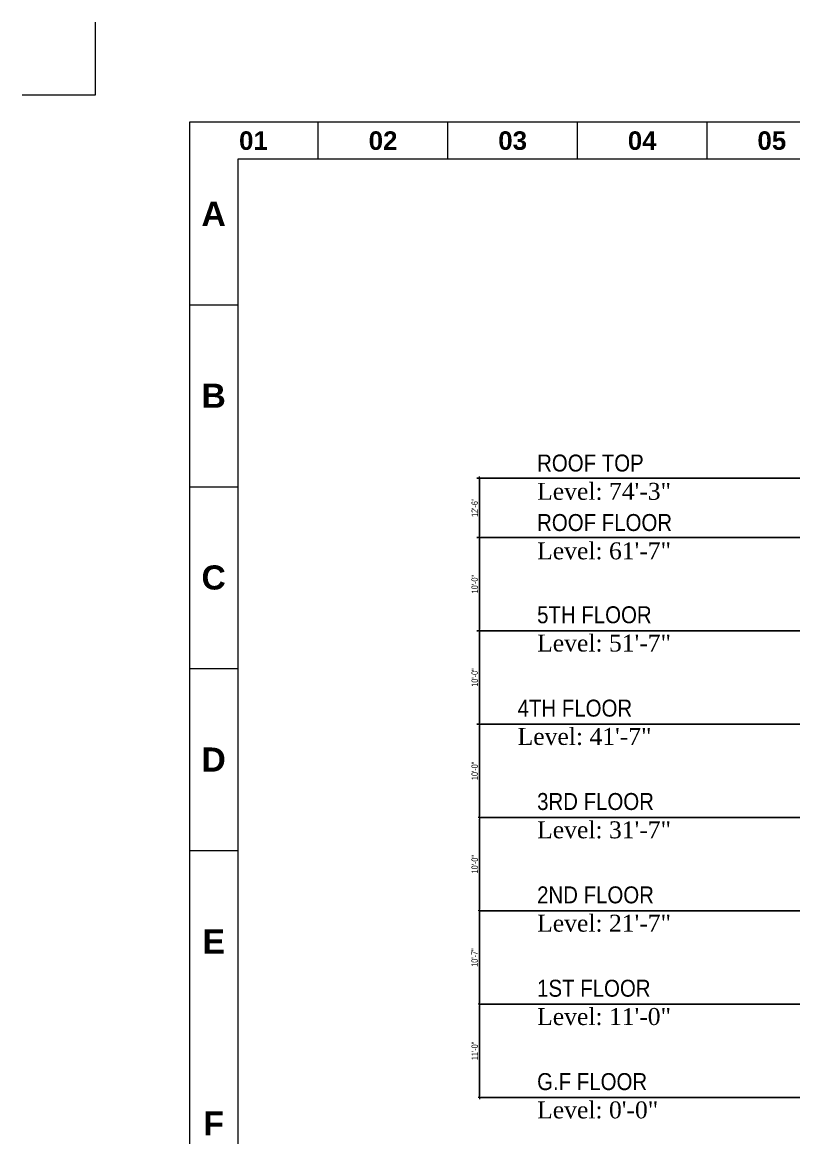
# Model space of a CAD drawing. Header units: inches. Extents: x -98933 to 1585249, y -3352739 to 192771.
# Drawn here: x 48363 to 49454, y 49841 to 51418 of the extents above; entities that cross this region are included whole.
import ezdxf

# ---------------------------------------------------------------- set-up
doc = ezdxf.new("R2010")
doc.units = ezdxf.units.IN
doc.header["$MEASUREMENT"] = 0
doc.header["$PDMODE"] = 35
doc.layers.get('Defpoints').update_dxf_attribs({"lineweight": 0})
for name, color, linetype, lineweight in [('DIM', 7, 'Continuous', 0), ('DIM 01', 250, 'Continuous', 9), ('Inline', 7, 'Continuous', 0), ('Outline', 7, 'Continuous', 0), ('Scale', 7, 'Continuous', 0), ('Scale_Text', 7, 'Continuous', 0), ('Text', 7, 'Continuous', 0), ('Titelblk', 7, 'Continuous', 25), ('TITLE', 7, 'Continuous', 20)]:
    doc.layers.add(name, color=color, linetype=linetype, lineweight=lineweight)
doc.styles.add('ltcnbt', font='swisscl.ttf')
doc.styles.get("Standard").update_dxf_attribs({"font": 'arialbd.ttf', "height": 24})
doc.styles.add('ZIA', font='ARIALN.TTF', dxfattribs={"width": 1.05, "height": 10})
doc.dimstyles.new('3_16', dxfattribs={"dimscale": 0.75, "dimtxt": 20, "dimasz": 2.5, "dimexe": 0.18, "dimexo": 0.0625, "dimgap": 0.125, "dimtad": 0, "dimdec": 0, "dimzin": 3, "dimdsep": 46, "dimlunit": 4, "dimtxsty": 'ltcnbt', "dimblk": 'D', "dimcen": 3, "dimclrt": 7, "dimadec": 0, "dimazin": 0, "dimtfac": 16, "dimtdec": 0, "dimtix": 1, "dimtmove": 0, "dimatfit": 3, "dimfxl": 1, "dimtvp": 0.75, "dimtolj": 1, "dimtzin": 0, "dimarcsym": 0})

# ---------------------------------------------------------------- blocks, each defined once
blk = doc.blocks.new('PAGE')
at = {"layer": 'Inline', "color": 252, "lineweight": 15}
blk.add_lwpolyline([(178051640.63, 22656441.11), (178051640.63, 22657235.79), (178050505.36, 22657235.79), (178050505.36, 22656441.11)], close=True, dxfattribs=at)
at = {"layer": 'Outline', "color": 252, "lineweight": 15}
blk.add_line((178051662.57, 22657252.66), (178050483.42, 22657252.66), dxfattribs=at)
blk.add_lwpolyline([(178050483.42, 22657252.66), (178050483.42, 22656424.24)], dxfattribs=at)
at = {"layer": 'Scale', "color": 252, "lineweight": 9}
for p, q in [((178050542.02, 22657235.79), (178050542.02, 22657252.66)), ((178050601.02, 22657235.79), (178050601.02, 22657252.66)), ((178050660.01, 22657235.79), (178050660.01, 22657252.66)), ((178050719.01, 22657235.79), (178050719.01, 22657252.66)), ((178050483.42, 22657169.57), (178050505.36, 22657169.57)), ((178050483.42, 22657086.79), (178050505.36, 22657086.79)), ((178050483.42, 22657004.01), (178050505.36, 22657004.01)), ((178050483.42, 22656921.23), (178050505.36, 22656921.23))]:
    blk.add_line(p, q, dxfattribs=at)
at = {"layer": 'Scale_Text', "color": 252, "lineweight": 13, "attachment_point": 5}
for s, insert, char_height, width in [('01', (178050512.52, 22657244.22), 8.435, 2.5102), ('02', (178050571.52, 22657244.22), 8.435, 2.5102), ('03', (178050630.51, 22657244.22), 8.435, 2.5102), ('04', (178050689.51, 22657244.22), 8.435, 2.5102), ('05', (178050748.51, 22657244.22), 8.435, 2.5102), ('A', (178050494.39, 22657210.97), 10.97, 8.3603), ('B', (178050494.39, 22657128.18), 10.97, 8.3603), ('C', (178050494.39, 22657045.4), 10.97, 8.3603), ('D', (178050494.39, 22656962.62), 10.97, 8.3603), ('E', (178050494.39, 22656879.84), 10.97, 8.3603), ('F', (178050494.39, 22656797.06), 10.97, 8.3603)]:
    blk.add_mtext(s, dxfattribs=dict(at, insert=insert, char_height=char_height, width=width))
blk = doc.blocks.new('Title')
at = {"layer": 'Defpoints', "color": 1, "ltscale": 10}
blk.add_lwpolyline([(-102338.3, -85271), (-102338.3, -85371), (-102438.3, -85371)], dxfattribs=at)
at = {"layer": 'Titelblk', "color": 3, "linetype": 'Continuous', "lineweight": 0, "xscale": 3.014611567961765, "yscale": 3.014611567959946, "zscale": 3.014611567966516}
blk.add_blockref('PAGE', (-536855255.8, -68388224), dxfattribs=at)
blk = doc.blocks.new('D')
at = {"layer": 'DIM'}
for q in [(-1.125, 0), (0, 1.125), (1.125, 0), (0, -1.125)]:
    blk.add_line((0, 0), q, dxfattribs=at)
at = {"layer": 'DIM', "color": 6, "const_width": 0.375}
blk.add_lwpolyline([(-0.1875, 0, 1), (0.1875, 0, 1)], format="xyb", close=True, dxfattribs=at)
blk = doc.blocks.new('*D782')
at = {"layer": 'Defpoints', "color": 0, "transparency": 16777216}
for p in [(49009.7, 50029.9), (49038.2, 50029.9, 0), (49038.2, 49897.9, 0)]:
    blk.add_point(p, dxfattribs=at)
at = {"layer": 'DIM 01', "color": 0, "lineweight": -2, "transparency": 16777216}
for p, q in [((49038.2, 50029.9), (49009.5, 50029.9)), ((49009.7, 49899.8), (49009.7, 50028.1)), ((49038.2, 49897.9), (49009.5, 49897.9))]:
    blk.add_line(p, q, dxfattribs=at)
at = {"layer": 'DIM 01', "color": 0, "lineweight": -2, "transparency": 16777216, "xscale": 1.875, "yscale": 1.875, "zscale": 1.875}
for p, rotation in [((49009.7, 50029.9), 90), ((49009.7, 49897.9), 270)]:
    blk.add_blockref('D', p, dxfattribs=dict(at, rotation=rotation))
at = {"layer": 'DIM 01', "color": 7, "lineweight": -2, "transparency": 16777216, "insert": (49002.8, 49963.9), "char_height": 9, "attachment_point": 5, "rotation": 90, "style": 'ltcnbt'}
blk.add_mtext('\\A1;11\'-0"', dxfattribs=at)
blk = doc.blocks.new('*D783')
at = {"layer": 'Defpoints', "color": 0, "transparency": 16777216}
for p in [(49009.6, 50161.9), (49009.6, 50161.9), (49038.2, 50029.9, 0)]:
    blk.add_point(p, dxfattribs=at)
at = {"layer": 'DIM 01', "color": 0, "lineweight": -2, "transparency": 16777216}
for p, q in [((49009.6, 50161.9), (49009.5, 50161.9)), ((49009.6, 50031.8), (49009.6, 50160.1)), ((49038.2, 50029.9), (49009.5, 50029.9))]:
    blk.add_line(p, q, dxfattribs=at)
at = {"layer": 'DIM 01', "color": 0, "lineweight": -2, "transparency": 16777216, "xscale": 1.875, "yscale": 1.875, "zscale": 1.875}
for p, rotation in [((49009.6, 50161.9), 90), ((49009.6, 50029.9), 270)]:
    blk.add_blockref('D', p, dxfattribs=dict(at, rotation=rotation))
at = {"layer": 'DIM 01', "color": 7, "lineweight": -2, "transparency": 16777216, "insert": (49002.7, 50095.9), "char_height": 9, "attachment_point": 5, "rotation": 90, "style": 'ltcnbt'}
blk.add_mtext('\\A1;10\'-7"', dxfattribs=at)
blk = doc.blocks.new('*D784')
at = {"layer": 'Defpoints', "color": 0, "transparency": 16777216}
for p in [(49009.7, 50293.9, 0), (49009.7, 50293.9), (49009.7, 50161.9, 0)]:
    blk.add_point(p, dxfattribs=at)
at = {"layer": 'DIM 01', "color": 0, "lineweight": -2, "transparency": 16777216}
for p, q in [((49009.6, 50293.9), (49009.5, 50293.9)), ((49009.7, 50163.8), (49009.7, 50292.1)), ((49009.6, 50161.9), (49009.5, 50161.9))]:
    blk.add_line(p, q, dxfattribs=at)
at = {"layer": 'DIM 01', "color": 0, "lineweight": -2, "transparency": 16777216, "xscale": 1.875, "yscale": 1.875, "zscale": 1.875}
for p, rotation in [((49009.7, 50293.9), 90), ((49009.7, 50161.9), 270)]:
    blk.add_blockref('D', p, dxfattribs=dict(at, rotation=rotation))
at = {"layer": 'DIM 01', "color": 7, "lineweight": -2, "transparency": 16777216, "insert": (49002.8, 50227.9), "char_height": 9, "attachment_point": 5, "rotation": 90, "style": 'ltcnbt'}
blk.add_mtext('\\A1;10\'-0"', dxfattribs=at)
blk = doc.blocks.new('*D785')
at = {"layer": 'Defpoints', "color": 0, "transparency": 16777216}
for p in [(49005.8, 50425.9, 0), (49009.7, 50425.9), (49009.7, 50293.9, 0)]:
    blk.add_point(p, dxfattribs=at)
at = {"layer": 'DIM 01', "color": 0, "lineweight": -2, "transparency": 16777216}
for p, q in [((49005.9, 50425.9), (49009.8, 50425.9)), ((49009.7, 50295.8), (49009.7, 50424.1)), ((49009.6, 50293.9), (49009.5, 50293.9))]:
    blk.add_line(p, q, dxfattribs=at)
at = {"layer": 'DIM 01', "color": 0, "lineweight": -2, "transparency": 16777216, "xscale": 1.875, "yscale": 1.875, "zscale": 1.875}
for p, rotation in [((49009.7, 50425.9), 90), ((49009.7, 50293.9), 270)]:
    blk.add_blockref('D', p, dxfattribs=dict(at, rotation=rotation))
at = {"layer": 'DIM 01', "color": 7, "lineweight": -2, "transparency": 16777216, "insert": (49002.8, 50359.9), "char_height": 9, "attachment_point": 5, "rotation": 90, "style": 'ltcnbt'}
blk.add_mtext('\\A1;10\'-0"', dxfattribs=at)
blk = doc.blocks.new('*D786')
at = {"layer": 'Defpoints', "color": 0, "transparency": 16777216}
for p in [(49005.8, 50557.9, 0), (49009.7, 50557.9), (49005.8, 50425.9, 0)]:
    blk.add_point(p, dxfattribs=at)
at = {"layer": 'DIM 01', "color": 0, "lineweight": -2, "transparency": 16777216}
for p, q in [((49005.9, 50557.9), (49009.8, 50557.9)), ((49009.7, 50427.8), (49009.7, 50556.1)), ((49005.9, 50425.9), (49009.8, 50425.9))]:
    blk.add_line(p, q, dxfattribs=at)
at = {"layer": 'DIM 01', "color": 0, "lineweight": -2, "transparency": 16777216, "xscale": 1.875, "yscale": 1.875, "zscale": 1.875}
for p, rotation in [((49009.7, 50557.9), 90), ((49009.7, 50425.9), 270)]:
    blk.add_blockref('D', p, dxfattribs=dict(at, rotation=rotation))
at = {"layer": 'DIM 01', "color": 7, "lineweight": -2, "transparency": 16777216, "insert": (49002.8, 50491.9), "char_height": 9, "attachment_point": 5, "rotation": 90, "style": 'ltcnbt'}
blk.add_mtext('\\A1;10\'-0"', dxfattribs=at)
blk = doc.blocks.new('*D787')
at = {"layer": 'Defpoints', "color": 0, "transparency": 16777216}
for p in [(49005.8, 50773.9, 0), (49009.7, 50773.9), (49005.8, 50689.9, 0)]:
    blk.add_point(p, dxfattribs=at)
at = {"layer": 'DIM 01', "color": 0, "lineweight": -2, "transparency": 16777216}
for p, q in [((49005.9, 50773.9), (49009.8, 50773.9)), ((49009.7, 50691.8), (49009.7, 50772.1)), ((49005.9, 50689.9), (49009.8, 50689.9))]:
    blk.add_line(p, q, dxfattribs=at)
at = {"layer": 'DIM 01', "color": 0, "lineweight": -2, "transparency": 16777216, "xscale": 1.875, "yscale": 1.875, "zscale": 1.875}
for p, rotation in [((49009.7, 50773.9), 90), ((49009.7, 50689.9), 270)]:
    blk.add_blockref('D', p, dxfattribs=dict(at, rotation=rotation))
at = {"layer": 'DIM 01', "color": 7, "lineweight": -2, "transparency": 16777216, "insert": (49002.8, 50731.9), "char_height": 9, "attachment_point": 5, "rotation": 90, "style": 'ltcnbt'}
blk.add_mtext('\\A1;12\'-6"', dxfattribs=at)
blk = doc.blocks.new('*D788')
at = {"layer": 'Defpoints', "color": 0, "transparency": 16777216}
for p in [(49005.8, 50689.9, 0), (49009.7, 50689.9), (49005.8, 50557.9, 0)]:
    blk.add_point(p, dxfattribs=at)
at = {"layer": 'DIM 01', "color": 0, "lineweight": -2, "transparency": 16777216}
for p, q in [((49005.9, 50689.9), (49009.8, 50689.9)), ((49009.7, 50559.8), (49009.7, 50688.1)), ((49005.9, 50557.9), (49009.8, 50557.9))]:
    blk.add_line(p, q, dxfattribs=at)
at = {"layer": 'DIM 01', "color": 0, "lineweight": -2, "transparency": 16777216, "xscale": 1.875, "yscale": 1.875, "zscale": 1.875}
for p, rotation in [((49009.7, 50689.9), 90), ((49009.7, 50557.9), 270)]:
    blk.add_blockref('D', p, dxfattribs=dict(at, rotation=rotation))
at = {"layer": 'DIM 01', "color": 7, "lineweight": -2, "transparency": 16777216, "insert": (49002.8, 50623.9), "char_height": 9, "attachment_point": 5, "rotation": 90, "style": 'ltcnbt'}
blk.add_mtext('\\A1;10\'-0"', dxfattribs=at)

msp = doc.modelspace()

# ---------------------------------------------------------------- linework, layer by layer
at = {"layer": 'DIM 01', "linetype": 'ByBlock', "lineweight": -2, "ltscale": 3}
for p, q in [((49009.53, 50773.94, 0), (51040.85, 50773.94, 0)), ((49009.4, 50689.94), (51040.71, 50689.94)), ((49009.53, 50557.94), (51040.85, 50557.94)), ((49009.53, 50425.94), (51040.85, 50425.94)), ((49009.53, 50293.94), (51040.85, 50293.94)), ((49009.53, 50161.94), (51040.85, 50161.94)), ((49009.53, 50029.94), (51040.85, 50029.94)), ((49009.53, 49897.94), (51040.85, 49897.94))]:
    msp.add_line(p, q, dxfattribs=at)

# ---------------------------------------------------------------- block references
at = {"layer": 'TITLE', "xscale": 1.030567399780921, "yscale": 1.030567399780921, "zscale": 1.030567391253714}
msp.add_blockref('Title', (153932.48, 139295.73), dxfattribs=at)

# ---------------------------------------------------------------- texts
at = {"layer": 'Text', "color": 7, "lineweight": -3, "ltscale": 10, "char_height": 24, "attachment_point": 1, "style": 'ZIA'}
for s, insert, width in [('ROOF TOP\\P{\\fTimes New Roman|b0|i0|c0|p18;\\W1;\\C0;Level: 74\'-3"}', (49091.03, 50807.13, 0), 198.2815), ('ROOF FLOOR {\\fTimes New Roman|b0|i0|c0|p18;\\W1;\\C0;Level: 61\'-7"}', (49091.03, 50723, 0), 198.2815), ('5TH FLOOR\\P{\\fTimes New Roman|b0|i0|c0|p18;\\W1;\\C0;Level: 51\'-7"}', (49091.03, 50592.6, 0), 198.2815), ('4TH FLOOR\\P{\\fTimes New Roman|b0|i0|c0|p18;\\W1;\\C0;Level: 41\'-7"}', (49063.43, 50460.6, 0), 198.2815), ('3RD FLOOR\\P{\\fTimes New Roman|b0|i0|c0|p18;\\W1;\\C0;Level: 31\'-7"}', (49091.03, 50328.6, 0), 198.2815), ('2ND FLOOR\\P{\\fTimes New Roman|b0|i0|c0|p18;\\W1;\\C0;Level: 21\'-7"}', (49091.03, 50196.6, 0), 198.2815), ('1ST FLOOR\\P{\\fTimes New Roman|b0|i0|c0|p18;\\W1;\\C0;Level: 11\'-0"}', (49091.03, 50064.6, 0), 198.2815), ('G.F FLOOR\\P{\\fTimes New Roman|b0|i0|c0|p18;\\W1;\\C0;Level: 0\'-0"}', (49091.03, 49932.6, 0), 175.6832)]:
    msp.add_mtext(s, dxfattribs=dict(at, insert=insert, width=width))

# ---------------------------------------------------------------- dimensions: what is measured, and where the dimension line sits
at = {"layer": 'DIM 01', "lineweight": -2}
for base, p1, p2, text, picture, middle in [((49009.67, 50773.94), (49005.81, 50689.94, 0), (49005.81, 50773.94, 0), '12\'-6"', '*D787', (49002.76, 50731.94)), ((49009.67, 50689.94), (49005.81, 50557.94, 0), (49005.81, 50689.94, 0), '10\'-0"', '*D788', (49002.76, 50623.94)), ((49009.67, 50557.94), (49005.81, 50425.94, 0), (49005.81, 50557.94, 0), '10\'-0"', '*D786', (49002.76, 50491.94)), ((49009.67, 50425.94), (49009.67, 50293.94, 0), (49005.81, 50425.94, 0), '10\'-0"', '*D785', (49002.76, 50359.94)), ((49009.67, 50293.94), (49009.67, 50161.94, 0), (49009.67, 50293.94, 0), '10\'-0"', '*D784', (49002.76, 50227.94)), ((49009.62, 50161.94), (49038.24, 50029.94, 0), (49009.62, 50161.94), '10\'-7"', '*D783', (49002.71, 50095.94))]:
    dim = msp.add_linear_dim(base=base, p1=p1, p2=p2, angle=90, text=text, dimstyle='3_16', override={"dimtxt": 12, "dimtmove": 1}, dxfattribs=at)
    dim.commit()
    dim.dimension.update_dxf_attribs({"geometry": picture, "text_midpoint": middle})
dim = msp.add_linear_dim(base=(49009.67, 50029.94), p1=(49038.24, 49897.94, 0), p2=(49038.24, 50029.94, 0), angle=90, dimstyle='3_16', override={"dimtxt": 12, "dimtmove": 1}, dxfattribs=at)
dim.commit()
dim.dimension.update_dxf_attribs({"geometry": '*D782', "text_midpoint": (49002.76, 49963.94)})

doc.saveas('drawing.dxf')
